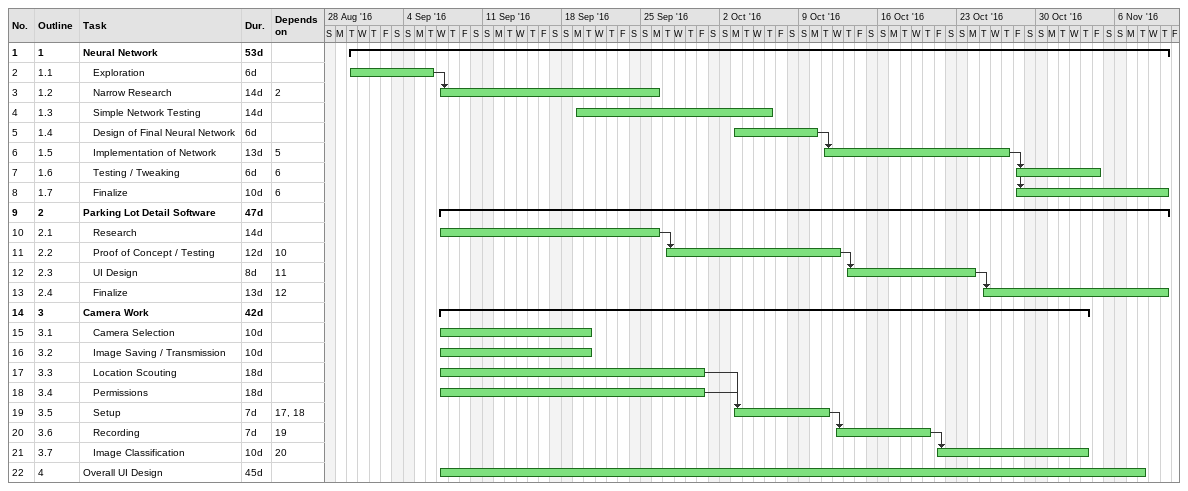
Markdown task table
| ID | WBS | Task | Duration | Start | Finish | Predecessors |
|---|---|---|---|---|---|---|
| 1 | 1 | **Neural Network** | 53d | 2016-08-30 | 2016-11-10 |  |
| 2 | 1.1 | Exploration | 6d | 2016-08-30 | 2016-09-06 |  |
| 3 | 1.2 | Narrow Research | 14d | 2016-09-07 | 2016-09-26 | 2 |
| 4 | 1.3 | Simple Network Testing | 14d | 2016-09-19 | 2016-10-06 |  |
| 5 | 1.4 | Design of Final Neural Network | 6d | 2016-10-03 | 2016-10-10 |  |
| 6 | 1.5 | Implementation of Network | 13d | 2016-10-11 | 2016-10-27 | 5 |
| 7 | 1.6 | Testing / Tweaking | 6d | 2016-10-28 | 2016-11-04 | 6 |
| 8 | 1.7 | Finalize | 10d | 2016-10-28 | 2016-11-10 | 6 |
| 9 | 2 | **Parking Lot Detail Software** | 47d | 2016-09-07 | 2016-11-10 |  |
| 10 | 2.1 | Research | 14d | 2016-09-07 | 2016-09-26 |  |
| 11 | 2.2 | Proof of Concept / Testing | 12d | 2016-09-27 | 2016-10-12 | 10 |
| 12 | 2.3 | UI Design | 8d | 2016-10-13 | 2016-10-24 | 11 |
| 13 | 2.4 | Finalize | 13d | 2016-10-25 | 2016-11-10 | 12 |
| 14 | 3 | **Camera Work** | 42d | 2016-09-07 | 2016-11-03 |  |
| 15 | 3.1 | Camera Selection | 10d | 2016-09-07 | 2016-09-20 |  |
| 16 | 3.2 | Image Saving / Transmission | 10d | 2016-09-07 | 2016-09-20 |  |
| 17 | 3.3 | Location Scouting | 18d | 2016-09-07 | 2016-09-30 |  |
| 18 | 3.4 | Permissions | 18d | 2016-09-07 | 2016-09-30 |  |
| 19 | 3.5 | Setup | 7d | 2016-10-03 | 2016-10-11 | 17, 18 |
| 20 | 3.6 | Recording | 7d | 2016-10-12 | 2016-10-20 | 19 |
| 21 | 3.7 | Image Classification | 10d | 2016-10-21 | 2016-11-03 | 20 |
| 22 | 4 | Overall UI Design | 45d | 2016-09-07 | 2016-11-08 |  |
